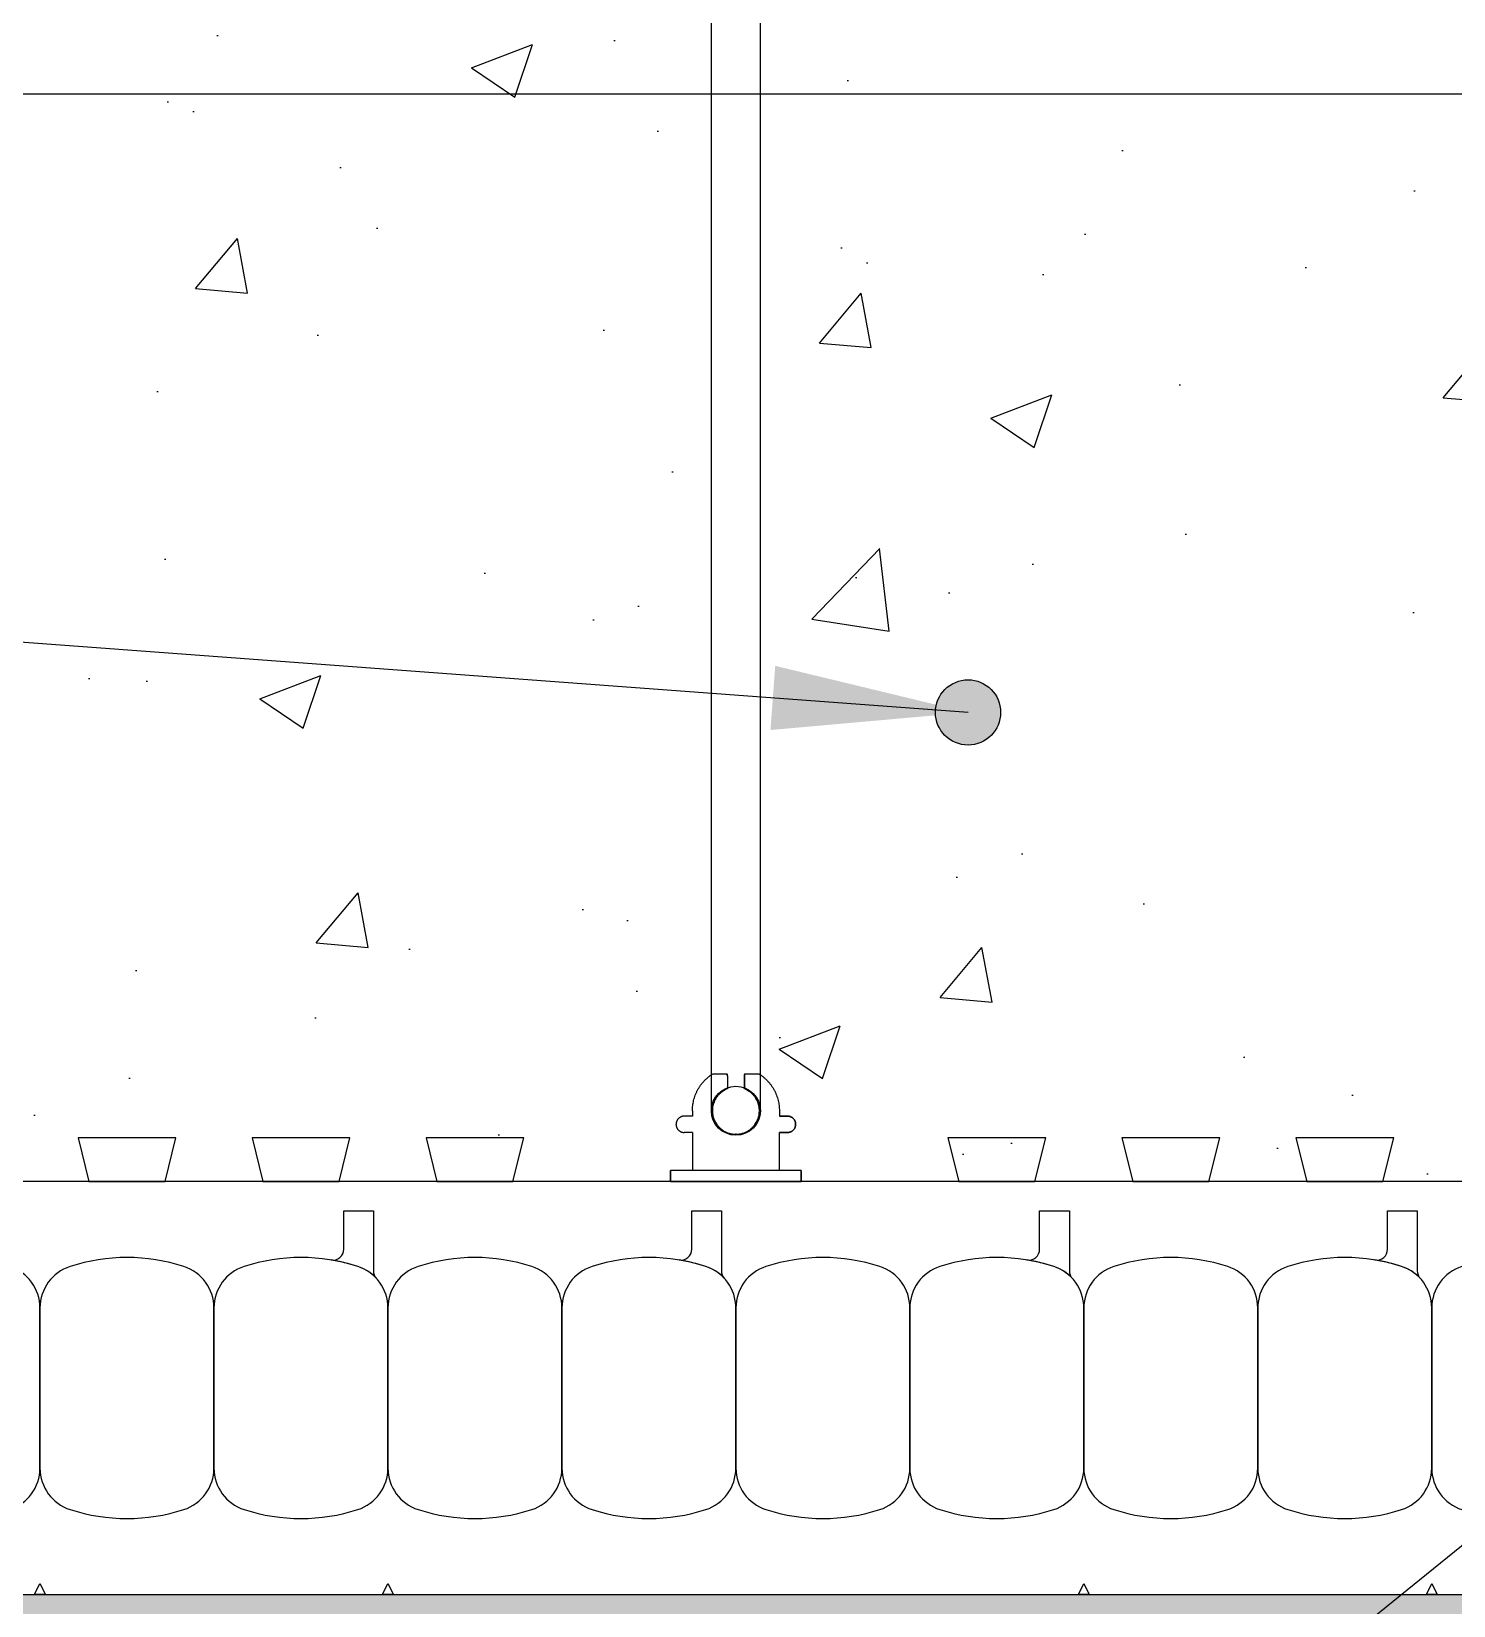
# Model space of a CAD drawing. Header units: inches. Extents: x 2950.6 to 3006.8, y 456.5 to 541.5.
# Drawn here: x 2969.17 to 2977.35, y 513.34 to 522.38 of the extents above; entities that cross this region are included whole.
import ezdxf

# ---------------------------------------------------------------- set-up
doc = ezdxf.new("R2010")
doc.units = ezdxf.units.IN
doc.header["$LTSCALE"] = 0.5
doc.header["$MEASUREMENT"] = 0
doc.layers.get('0').update_dxf_attribs({"linetype": 'CONTINUOUS'})
for name, color, linetype in [('HATCH', 12, 'CONTINUOUS'), ('line25', 2, 'CONTINUOUS'), ('LINE50', 5, 'CONTINUOUS'), ('LINE65', 3, 'CONTINUOUS'), ('LINE9', 9, 'CONTINUOUS'), ('TEXT', 4, 'CONTINUOUS')]:
    doc.layers.add(name, color=color, linetype=linetype)
doc.styles.add('DIM', font='romans.shx', dxfattribs={"width": 0.7})
doc.dimstyles.new('ext_12', dxfattribs={"dimscale": 12, "dimtxt": 0.09375, "dimasz": 0.09375, "dimexe": 0.09375, "dimexo": 0.0625, "dimgap": 0.0625, "dimtad": 1, "dimdec": 1, "dimzin": 3, "dimdsep": 46, "dimlunit": 4, "dimtxsty": 'DIM', "dimcen": 0.09, "dimdle": 0.09375, "dimclrt": 4, "dimadec": 0, "dimazin": 0, "dimtfac": 1, "dimtdec": 1, "dimtmove": 2, "dimatfit": 3, "dimfxl": 0, "dimfrac": 2, "dimtolj": 1, "dimtzin": 0, "dimarcsym": 0})

# ---------------------------------------------------------------- blocks, each defined once
blk = doc.blocks.new('Connector')
blk.add_point((0.2709174698770802, 1.661931555041463e-06))
at = {"layer": 'LINE9'}
for p, q in [((-3.258168725484012e-05, 0.3749992150000656), (3.258168725484012e-05, -0.3749992150000656)), ((0.06241786328238064, -0.3749992148524877), (0.06241786328238064, 0.3749992443783929)), ((0.2812174256824029, 0.2499994843784696), (0.06241786620012491, 0.2499994843784696))]:
    blk.add_line(p, q, dxfattribs=at)
for points, weights in [([(0.007417973282404233, 0.3749992443784497), (0.003675450510719713, 0.3749992443784497), (-3.25743263793754e-05, 0.3749992443784497)], [1, 0.9725870691378072, 0.9503054881147847]), ([(0.3272173336824018, 0.3434992873784556), (0.3081635517900478, 0.3434992873783988), (0.2812174256824314, 0.3165531612708667), (0.2812174256824029, 0.2974993793784568)], [1, 0.85355339, 0.85355339, 1]), ([(0.3280923319323996, 0.3434992873784556), (0.3272173336824302, 0.3434992873784556), (0.3272173336824018, 0.3434992873784556)], [1, 0.70710678, 1]), ([(0.3749672381823963, 0.2974993793784568), (0.3749672381823964, 0.3165531612708667), (0.3480211220747584, 0.3434992873783988), (0.3289673301823974, 0.3434992873784556)], [1, 0.85355339, 0.85355339, 1]), ([(0.4059171863186535, 0.2499994812478752), (0.5456119710193006, 0.2499994818511543), (0.6188283582062053, 0.1310289191654936)], [0.9584044154091053, 0.794674173519109, 0.86465157111261]), ([(0.6188283615153448, 0.05237709487580038), (0.6117085634233241, 0.04899987637845172), (0.6038283904591744, 0.04899987637845173)], [0.8361502417800951, 0.892081430621068, 1]), ([(0.6038283904591744, -0.0489998776216619), (0.6117085625107617, -0.048999877621605), (0.6188283599457839, -0.05237709537464598)], [1, 0.892081441770365, 0.8361502533368361]), ([(0.6188283613946357, -0.131028911892309), (0.5456119750629149, -0.2499994738277503), (0.4059171864701652, -0.2499994726211348)], [0.8646515744283529, 0.7946741696858824, 0.9584044151948177]), ([(0.2812174256824029, -0.2974993806216669), (0.2812174256824314, -0.3165531625140199), (0.3081635517900478, -0.3434992886216657), (0.3272173336824018, -0.3434992886216657)], [1, 0.85355339, 0.85355339, 1]), ([(0.3272173336824018, -0.3434992886216657), (0.2812174256824029, -0.3434992886216657), (0.2812174256824029, -0.2974993806216669)], [1, 0.70710678, 1]), ([(0.3289673301823974, -0.3434992886216657), (0.3480211120747487, -0.3434992886216657), (0.3749672381823964, -0.3165531625140199), (0.3749672381823963, -0.2974993806216669)], [1, 0.85355339, 0.85355339, 1]), ([(0.3749672381823963, -0.2974993806216669), (0.3749672381823963, -0.3434992886216657), (0.3289673301823974, -0.3434992886216657)], [1, 0.70710678, 1]), ([(-3.257432646819325e-05, -0.3749992256215302), (0.003675450510687739, -0.374999225621644), (0.007417973282404233, -0.374999225621644)], [0.9503054881146419, 0.9725870691377194, 1])]:
    blk.add_rational_spline(points, weights, degree=2, dxfattribs=at)
for points, degree in [([(-3.257431322012394e-05, 0.3749992150000656), (0.002445673934634129, 0.3749992149990992), (0.004938010751889266, 0.3749992149986445), (0.007417973282404233, 0.3749992149986445)], 3), ([(0.007417973282404233, 0.3749992149986445), (0.02144967107233597, 0.3749992149986445), (0.05068376975444622, 0.3749992150304199), (0.06241786328238064, 0.3749992151096597), (0.06241786328238064, 0.3749992151476311)], 3), ([(0.2812174256824029, 0.2499994843784696), (0.2812174256824029, 0.2974993793784568)], 1), ([(0.3272173336824018, 0.3434992873784556), (0.3272173336824018, 0.3434992873784556), (0.3276798538016727, 0.3434992873784556), (0.3280923319323996, 0.3434992873784556)], 3), ([(0.3280923319323996, 0.3434992873784556), (0.3285048100631265, 0.3434992873784556), (0.3289673301823974, 0.3434992873784556), (0.3289673301823974, 0.3434992873784556)], 3), ([(0.3749672381823963, 0.2499994843784127), (0.3749672381823963, 0.2974993793784568)], 1), ([(0.4059171862823838, 0.2499994843784127), (0.3749672381824247, 0.2499994843784127)], 1), ([(0.4059171862823838, 0.249999476991042), (0.4059171862823838, 0.249999476991042)], 1), ([(0.4059171862943742, 0.249999481248273), (0.4059171862943742, 0.249999481248273)], 1), ([(0.4059171862823838, 0.2499994699233587), (0.4059171862823838, 0.2499994699233587)], 1), ([(0.4059171862943758, 0.249999472276335), (0.4059171862943758, 0.249999472276335)], 1), ([(0.4059171862823838, 0.2499994631285238), (0.4059171862823838, 0.2499994631285238)], 1), ([(0.4059171862944932, 0.2499994629444077), (0.4059171862944932, 0.2499994629444077)], 1), ([(0.4059171869207354, 0.2499994612480298), (0.4059171869207354, 0.2499994612480298)], 1), ([(0.4059171862823838, 0.2499994489084604), (0.4059171862823838, 0.2499994489084604)], 1), ([(0.4059171862823838, 0.2499994536202114), (0.4059171862823838, 0.2499994536202114)], 1), ([(0.4059171869207372, 0.2499994522762625), (0.4059171869207372, 0.2499994522762625)], 1), ([(0.4059171862823838, 0.2499994443784947), (0.4059171862823838, 0.2499994443784947)], 1), ([(0.4059171869025171, 0.249999441276436), (0.4059171869025171, 0.249999441276436)], 1), ([(0.4059171869023155, 0.249999436259208), (0.4059171869023155, 0.249999436259208)], 1), ([(0.4059171869207354, 0.2499994429444489), (0.4059171869207354, 0.2499994429444489)], 1), ([(0.4059171862823838, 0.2499994289085014), (0.4059171862823838, 0.2499994289085014)], 1), ([(0.4059171862823838, 0.2499994336203092), (0.4059171862823838, 0.2499994336203092)], 1), ([(0.4059171869023155, 0.2499994310406979), (0.4059171869023155, 0.2499994310406979)], 1), ([(0.4059171862823838, 0.2499994243785925), (0.4059171862823838, 0.2499994243785925)], 1), ([(0.4059171862823838, 0.2499994166809704), (0.4059171862823838, 0.2499994166809704)], 1), ([(0.4059171869022897, 0.2499994207671026), (0.4059171869022897, 0.2499994207671026)], 1), ([(0.4059171869024034, 0.2499994167795369), (0.4059171869024034, 0.2499994167795369)], 1), ([(0.4059171862823838, 0.249999412423512), (0.4059171862823838, 0.249999412423512)], 1), ([(0.4059171862823838, 0.2499994073660394), (0.4059171862823838, 0.2499994073660394)], 1), ([(0.4059171869024603, 0.24999941261155), (0.4059171869024603, 0.24999941261155)], 1), ([(0.6188283604591653, 0.1310289223200191), (0.6188283604591653, 0.05237707962402895)], 1), ([(0.6188283582062333, 0.1310289058735696), (0.6188283582062333, 0.1310289058735696)], 1), ([(0.6188283575187397, 0.1310288869905837), (0.6188283575187397, 0.1310288869905837)], 1), ([(0.6188283574903464, 0.1310288675704844), (0.6188283574903464, 0.1310288675704844)], 1), ([(0.6188283575901625, 0.1310288507556895), (0.6188283575901625, 0.1310288507556895)], 1), ([(0.5317103995546741, 0.04899992777115517), (0.5317103995546741, 0.04899992777115517)], 1), ([(0.5317103976323132, 0.04899992715247137), (0.5317103976323132, 0.04899992715247137)], 1), ([(0.5317104041095337, 0.04899992707033263), (0.5317104041095337, 0.04899992707033263)], 1), ([(0.531710395023997, 0.04899992448930039), (0.531710395023997, 0.04899992448930039)], 1), ([(0.5317103998444601, 0.04899985060399716), (0.5317103998444601, 0.04899985060399716)], 1), ([(0.6038283904591744, 0.04899987637845173), (0.5317104146954286, 0.04899987637845173)], 1), ([(0.5317104146954286, 0.0489998663784438), (0.5317104146954286, 0.0489998663784438)], 1), ([(0.5317104052942073, 0.04899987270937955), (0.5317104052942073, 0.04899987270937955)], 1), ([(0.5317104146954286, 0.04899984637848478), (0.5317104146954286, 0.04899984637848478)], 1), ([(0.5317104146954286, 0.04899982637852576), (0.5317104146954286, 0.04899982637852576)], 1), ([(0.5317104146954286, 0.04899980689510288), (0.5317104146954286, 0.04899980689510288)], 1), ([(0.6038283904591744, 0.04899987511755102), (0.6089535437752751, 0.04899987429752786), (0.6141977466683137, 0.05018059706043845), (0.6188283630154707, 0.05237709171308937)], 3), ([(0.6038283904591744, 0.0489998663784438), (0.6038283904591744, 0.0489998663784438)], 1), ([(0.6038283904591744, 0.04899984637848478), (0.6038283904591744, 0.04899984637848478)], 1), ([(0.6038283904591744, 0.04899982637852576), (0.6038283904591744, 0.04899982637852576)], 1), ([(0.6038283904591744, 0.04899980689510288), (0.6038283904591744, 0.04899980689510288)], 1), ([(0.6038283904591744, -0.04899987608649169), (0.579789061094008, -0.0489998776216619), (0.5557497317288416, -0.0489998776216619), (0.5317104023636752, -0.04899988870317272)], 3), ([(0.5317104146954286, -0.04899975813844391), (0.5317104146954286, -0.04899975813844391)], 1), ([(0.5317104146954286, -0.04899977762186679), (0.5317104146954286, -0.04899977762186679)], 1), ([(0.5317104146954286, -0.04899979762182581), (0.5317104146954286, -0.04899979762182581)], 1), ([(0.5317104146954286, -0.04899981762178483), (0.5317104146954286, -0.04899981762178483)], 1), ([(0.5317104146954286, -0.0489998776216619), (0.6038283904591744, -0.0489998776216619)], 1), ([(0.6038283904591744, -0.04899975813844391), (0.6038283904591744, -0.04899975813844391)], 1), ([(0.6038283904591744, -0.04899976710537955), (0.6038283904591744, -0.04899976710537955)], 1), ([(0.6038283904591744, -0.04899977762186679), (0.6038283904591744, -0.04899977762186679)], 1), ([(0.6038283904591744, -0.04899978762181788), (0.6038283904591744, -0.04899978762181788)], 1), ([(0.6038283904591744, -0.04899979762182581), (0.6038283904591744, -0.04899979762182581)], 1), ([(0.6038283904591744, -0.04899980762183374), (0.6038283904591744, -0.04899980762183374)], 1), ([(0.6038283904591744, -0.04899981762178483), (0.6038283904591744, -0.04899981762178483)], 1), ([(0.6038283904591744, -0.04899982762179277), (0.6038283904591744, -0.04899982762179277)], 1), ([(0.6188283630154707, -0.05237709086724705), (0.6141977462140495, -0.05018059748231805), (0.6089535436424036, -0.04899987508798019), (0.6038283904591744, -0.04899987608649169)], 3), ([(0.6188283604591653, -0.05237709086724705), (0.6188283604591653, -0.1310289135632782)], 1), ([(0.6188283579685141, -0.1310288013841552), (0.6188283579685141, -0.1310288013841552)], 1), ([(0.6188283580889653, -0.1310288178411209), (0.6188283580889653, -0.1310288178411209)], 1), ([(0.6188283581260245, -0.1310288372471798), (0.6188283581260245, -0.1310288372471798)], 1), ([(0.6188283582309848, -0.1310288570766085), (0.6188283582309848, -0.1310288570766085)], 1), ([(0.06241786328238064, -0.2499994756216148), (0.2812174256824029, -0.249999475621615)], 1), ([(0.2812174256824029, -0.2974993806216669), (0.2812174256824029, -0.249999475621615)], 1), ([(0.2812174256824029, -0.249999475621615), (0.2812174256824029, -0.2974993806216669)], 1), ([(0.3749672381823963, -0.2499994756216717), (0.3749672381823963, -0.2974993806216669)], 1), ([(0.3749672381823963, -0.2974993806216669), (0.3749672381823963, -0.2499994756216717)], 1), ([(0.4059171862823838, -0.2499994756216717), (0.3749672381750919, -0.2499994756216717)], 1), ([(0.4059171844434954, -0.2499994141876921), (0.4059171844434954, -0.2499994141876921)], 1), ([(0.4059171847819468, -0.2499994235196193), (0.4059171847819468, -0.2499994235196193)], 1), ([(0.4059171850899226, -0.2499993638547204), (0.4059171850899226, -0.2499993638547204)], 1), ([(0.4059171857033483, -0.2499993720105576), (0.4059171857033483, -0.2499993720105576)], 1), ([(0.4059171853899156, -0.2499993680230489), (0.4059171853899156, -0.2499993680230489)], 1), ([(0.4059171850513268, -0.2499993822838682), (0.4059171850513268, -0.2499993822838682)], 1), ([(0.4059171857419749, -0.2499993925196623), (0.4059171857419749, -0.2499993925196623)], 1), ([(0.4059171853898016, -0.2499993875022073), (0.4059171853898016, -0.2499993875022073)], 1), ([(0.4059171854081907, -0.249999403519319), (0.4059171854081907, -0.249999403519319)], 1), ([(0.4059171857601891, -0.2499994124910861), (0.4059171857601891, -0.2499994124910861)], 1), ([(0.405917185133978, -0.249999432491273), (0.405917185133978, -0.249999432491273)], 1), ([(0.3280923319323996, -0.3434992886216657), (0.3276798538016443, -0.3434992886216657), (0.3272173336824018, -0.3434992886216657), (0.3272173336824018, -0.3434992886216657)], 3), ([(0.3289673301823974, -0.3434992886216657), (0.3289673301823974, -0.3434992886216657), (0.3285048100631265, -0.3434992886216657), (0.3280923319323996, -0.3434992886216657)], 3), ([(0.007417973282404233, -0.3749992150014743), (0.004938010753196664, -0.3749992150014743), (0.002445673934946768, -0.3749992150010196), (-3.257431313485881e-05, -0.3749992150000532)], 3), ([(0.06241786328238064, -0.3749992148524877), (0.06241786328238064, -0.3749992148905159), (0.05068376975444622, -0.3749992149696988), (0.02144967107233597, -0.3749992150014743), (0.007417973282404233, -0.3749992150014743)], 3)]:
    blk.add_open_spline(points, degree=degree, dxfattribs=at)
for points, weights, knots in [([(0.06241786730985413, 0.3749992443783931), (0.06241786854196008, 0.3749992443784498), (0.04630877539782219, 0.3749992443784497), (0.03019967615492369, 0.3749992443785634), (0.007417973835350365, 0.3749992443785634)], [0.8687188585685339, 0.861102746415096, 1, 0.8611027342883395, 0.8687188598984209], [0, 0, 0, 0.4999999781731538, 0.4999999781731538, 1, 1, 1]), ([(0.5317104048302843, 0.04899987390064713), (0.4716783751912068, 0.2031150203294549), (0.332712202692651, 0.1134281874892683), (0.1569597641982092, 4.346083437578585e-09), (0.3327122026926226, -0.1134281887647656), (0.4716783699598199, -0.2031150182285097), (0.5317104030229416, -0.04899987134177148)], [0.899508922285991, 0.5997182152975012, 1, 0.54226024, 1, 0.5997182243345061, 0.8995089087494773], [0, 0, 0, 0.3181123135056626, 0.3181123135056626, 0.6818876936762344, 0.6818876936762344, 1, 1, 1]), ([(0.007417973035650509, -0.374999225621758), (0.03019967149134928, -0.374999225621644), (0.04630876560347374, -0.374999225621644), (0.06241785921338838, -0.3749992256216439), (0.0624178606516388, -0.3749992256217576)], [0.8687188593189243, 0.8611027395725566, 1, 0.8611027429575047, 0.8687188589477123], [0, 0, 0, 0.5000000060925393, 0.5000000060925393, 1, 1, 1])]:
    blk.add_rational_spline(points, weights, degree=2, knots=knots, dxfattribs=at)

msp = doc.modelspace()

# ---------------------------------------------------------------- hatches: boundary and pattern name
at = {"layer": 'HATCH'}
h = msp.add_hatch(dxfattribs=at)
h.set_pattern_fill('AR-CONC', color=256, scale=0.5)
h.set_pattern_definition([(49.99999999999999, (0, 0), (3.586300913003767, -0.3137606749129755), [0.375, -4.125]), (355, (0, 0), (-0.693756668065, 3.760960668500059), [0.3, -3.3]), (100.45144446, (0.298858405, -0.02614672), (2.89254423363556, 3.447199954843147), [0.3187009599999999, -3.505710559999999]), (46.18420000000001, (0, 1), (5.336206653357862, -0.8275964039653827), [0.5625, -6.1875]), (96.63563549, (0.444683725, 0.931033465), (4.673309728371142, 4.870593003872752), [0.47805171, -5.258568799999999]), (351.1841639899999, (0, 1), (4.673309725273866, 4.870593001349951), [0.45, -4.950000005]), (21, (0.5, 0.75), (2.984535260592308, -2.013094453326694), [0.375, -4.125]), (326.0000000000001, (0.5, 0.75), (1.216576659607909, 3.625750225234265), [0.3, -3.3]), (71.45144474, (0.74871127, 0.58224213), (4.201111883649856, 1.612655764031769), [0.31870095, -3.50571056]), (37.50000000000001, (0, 0), (0.06079927658645334, 1.664469269156557), [0, -3.26, 0, -3.35, 0, -3.3125]), (7.499999999999999, (0, 0), (1.315347687210743, 1.972058559411801), [0, -1.91, 0, -3.185, 0, -1.2625]), (327.5, (-1.115, 0), (2.669112180862045, -0.1127743586718988), [0, -1.25, 0, -3.9, 0, -5.175]), (317.5, (-1.615, 0), (2.915930846711931, 0.5005249116615886), [0, -1.625, 0, -2.59, 0, -3.675])])
h.paths.add_polyline_path([(2965.597032700647, 528.2683643803167), (2972.847034230647, 528.2683643803167), (2973.091004552706, 527.6569539931418), (2973.081363764787, 516.3884380712582), (2972.847034230647, 515.7758200329658), (2965.597032700647, 515.7758200329658), (2965.362613764787, 516.3884989056832), (2965.362613764787, 527.6631360552099)])
h.paths.add_polyline_path([(2973.597032700647, 528.2683643803167), (2980.847034230647, 528.2683643803167), (2981.091004552706, 527.6569539931418), (2981.081363764787, 516.3884380712582), (2980.847034230647, 515.7758200329658), (2973.597032700647, 515.7758200329658), (2973.362613764787, 516.3884989056832), (2973.362613764787, 527.6631360552099)])
h.paths.add_polyline_path([(2981.597032700647, 528.2683643803167), (2983.722033475028, 528.2683643803165), (2983.722033475028, 515.7758200329656), (2981.597032700647, 515.7758200329658), (2981.362613764787, 516.3884989056832), (2981.362613764787, 527.6631360552099)])
h.paths.add_polyline_path([(2961.612664307519, 528.275782353601), (2964.847034260026, 528.275782353601), (2965.130330474054, 527.6569539931418), (2965.091004552706, 516.3946809677514), (2964.847034260026, 515.775820025605), (2961.612664307519, 515.775820025605), (2961.612664307519, 521.1507823536011), (2962.612664307519, 522.1507823536011), (2960.612664307519, 522.1507823536011), (2961.612664307519, 523.1507823536011)])
h = msp.add_hatch(dxfattribs=at)
h.set_pattern_fill('AR-SAND', color=256, scale=0.05)
h.set_pattern_definition([(37.50000000000001, (298.7739481103213, 14.09028808615363), (-0.003149667905480408, 0.09634118845065794), [0, -0.07600000000000001, 0, -0.085, 0, -0.08125]), (7.499999999999999, (298.7739481103213, 14.09028808615363), (0.08848883526338636, 0.141107303261487), [0, -0.041, 0, -0.0685, 0, -0.02625]), (327.5, (298.7124481103215, 14.09028808615363), (0.1557070930875748, 0.0002829526768482471), [0, -0.025, 0, -0.09000000000000001, 0, -0.1175]), (317.5, (298.7124481103215, 14.09028808615363), (0.1503063302286147, 0.04388377824671247), [0, -0.0125, 0, -0.059, 0, -0.0675])])
h.paths.add_polyline_path([(2984.841721034606, 513.4007823536009), (2980.745991910015, 513.4007823536009), (2980.745991910015, 513.2757823536009), (2984.841721034606, 513.2757823536009)])
h.paths.add_polyline_path([(2985.091721034604, 511.4257770647635), (2984.841721034606, 511.4257770647635), (2984.841721034606, 516.2757827202951), (2985.091721034606, 516.2757827202951)])
h.paths.add_polyline_path([(2980.745991910015, 511.6757770647633), (2985.091721034604, 511.6757770647633), (2985.091721034604, 511.4257770647597), (2980.745991910015, 511.4257770647597)])
h.paths.add_polyline_path([(2980.495991910015, 513.150782353601), (2980.745991910015, 513.150782353601), (2980.745991910015, 511.4257770647631), (2980.495991910015, 511.4257770647631)])
h.paths.add_polyline_path([(2961.612664307519, 513.4007823536009), (2980.745991910015, 513.4007823536009), (2980.745991910015, 513.150782353601), (2961.612664307519, 513.150782353601)])
h.paths.add_polyline_path([(2984.841721034605, 511.6757770647633), (2985.091721034604, 511.6757770647633), (2985.091721034604, 511.4257770647635), (2984.841721034605, 511.4257770647635)], flags=16)
at = {"layer": 'LINE65'}
msp.add_hatch(color=256, dxfattribs=at).paths.add_polyline_path([(2974.74396470341, 518.470985779911, 1), (2974.36896470341, 518.470985779911, 1)])

# ---------------------------------------------------------------- linework, layer by layer
at = {"layer": 'line25'}
msp.add_line((2984.841721034606, 515.7757823536009), (2961.612664307519, 515.7757823536009), dxfattribs=at)
for points in [[(2969.940867474673, 515.7757823536009), (2970.003199475384, 516.0257823536009), (2969.440867474673, 516.0257823536009), (2969.503199475384, 515.7757823536009)], [(2970.940867474673, 515.7757823536009), (2971.003199475384, 516.0257823536009), (2970.440867474673, 516.0257823536009), (2970.503199475384, 515.7757823536009)], [(2971.940867474673, 515.7757823536009), (2972.003199475384, 516.0257823536009), (2971.440867474673, 516.0257823536009), (2971.503199475384, 515.7757823536009)], [(2974.940867474673, 515.7757823536009), (2975.003199475384, 516.0257823536009), (2974.440867474673, 516.0257823536009), (2974.503199475384, 515.7757823536009)], [(2975.940867474673, 515.7757823536009), (2976.003199475384, 516.0257823536009), (2975.440867474673, 516.0257823536009), (2975.503199475384, 515.7757823536009)], [(2976.940867474673, 515.7757823536009), (2977.003199475384, 516.0257823536009), (2976.440867474673, 516.0257823536009), (2976.503199475384, 515.7757823536009)]]:
    msp.add_lwpolyline(points, close=True, dxfattribs=at)
at = {"layer": 'LINE50'}
msp.add_line((2961.612664307519, 513.4007823536009), (2984.841721034606, 513.4007823536009), dxfattribs=at)
at = {"layer": 'LINE65', "flags": 128}
msp.add_lwpolyline([(2962.487699216038, 522.0258172621205), (2982.106630001801, 522.0258124172395)], dxfattribs=at)
at = {"layer": 'LINE65'}
msp.add_circle((2974.55646470341, 518.470985779911), 0.1875, dxfattribs=at)
at = {"layer": 'LINE9'}
for p, q in [((2973.081363764787, 516.1818174722738), (2973.081363764787, 527.8698174886193)), ((2973.362613764787, 516.1818174722738), (2973.362613764787, 527.8698174886193))]:
    msp.add_line(p, q, dxfattribs=at)
for points in [[(2971.048956551951, 515.2867361368053, 0.03726669551365532), (2970.89526115672, 515.3240659127088, 0.4630356070046749), (2970.967951020349, 515.3857296514798), (2970.967951020349, 515.6073280029489), (2971.138782727421, 515.6073280029489), (2971.138782727421, 515.2612346898997, 0.1890023580125322), (2971.155432876942, 515.2187606836005, 0.1284073578147628)], [(2973.048956551951, 515.2867361368053, 0.03726669551365532), (2972.89526115672, 515.3240659127088, 0.4630356070046749), (2972.967951020349, 515.3857296514798), (2972.967951020349, 515.6073280029489), (2973.138782727421, 515.6073280029489), (2973.138782727421, 515.2612346898997, 0.1890023580125322), (2973.155432876942, 515.2187606836005, 0.1284073578147628)], [(2975.048956551951, 515.2867361368053, 0.03726669551365532), (2974.89526115672, 515.3240659127088, 0.4630356070046749), (2974.967951020349, 515.3857296514798), (2974.967951020349, 515.6073280029489), (2975.138782727421, 515.6073280029489), (2975.138782727421, 515.2612346898997, 0.1890023580125322), (2975.155432876942, 515.2187606836005, 0.1284073578147628)], [(2977.048956551951, 515.2867361368053, 0.03726669551365532), (2976.89526115672, 515.3240659127088, 0.4630356070046749), (2976.967951020349, 515.3857296514798), (2976.967951020349, 515.6073280029489), (2977.138782727421, 515.6073280029489), (2977.138782727421, 515.2612346898997, 0.1890023580125322), (2977.155432876942, 515.2187606836005, 0.1284073578147628)], [(2969.048956551951, 515.2867361368053, 0.1576707807867563), (2968.395110398105, 515.2867361368054, 0.325304629325042), (2968.222033475028, 515.0488646584043), (2968.222033475028, 514.1277000487977, 0.3253046293250404), (2968.395110398105, 513.8898285703966, 0.1576707807867641), (2969.048956551951, 513.8898285703966, 0.3253046293250395), (2969.222033475028, 514.1277000487977), (2969.222033475028, 515.0488646584043, 0.3253046293250305)], [(2970.048956551951, 515.2867361368053, 0.1576707807867563), (2969.395110398105, 515.2867361368054, 0.325304629325042), (2969.222033475028, 515.0488646584043), (2969.222033475028, 514.1277000487977, 0.3253046293250404), (2969.395110398105, 513.8898285703966, 0.1576707807867641), (2970.048956551951, 513.8898285703966, 0.3253046293250395), (2970.222033475028, 514.1277000487977), (2970.222033475028, 515.0488646584043, 0.3253046293250305)], [(2971.048956551951, 515.2867361368053, 0.1576707807867563), (2970.395110398105, 515.2867361368054, 0.325304629325042), (2970.222033475028, 515.0488646584043), (2970.222033475028, 514.1277000487977, 0.3253046293250404), (2970.395110398105, 513.8898285703966, 0.1576707807867641), (2971.048956551951, 513.8898285703966, 0.3253046293250395), (2971.222033475028, 514.1277000487977), (2971.222033475028, 515.0488646584043, 0.3253046293250305)], [(2972.048956551951, 515.2867361368053, 0.1576707807867563), (2971.395110398105, 515.2867361368054, 0.325304629325042), (2971.222033475028, 515.0488646584043), (2971.222033475028, 514.1277000487977, 0.3253046293250404), (2971.395110398105, 513.8898285703966, 0.1576707807867641), (2972.048956551951, 513.8898285703966, 0.3253046293250395), (2972.222033475028, 514.1277000487977), (2972.222033475028, 515.0488646584043, 0.3253046293250305)], [(2973.048956551951, 515.2867361368053, 0.1576707807867563), (2972.395110398105, 515.2867361368054, 0.325304629325042), (2972.222033475028, 515.0488646584043), (2972.222033475028, 514.1277000487977, 0.3253046293250404), (2972.395110398105, 513.8898285703966, 0.1576707807867641), (2973.048956551951, 513.8898285703966, 0.3253046293250395), (2973.222033475028, 514.1277000487977), (2973.222033475028, 515.0488646584043, 0.3253046293250305)], [(2974.048956551951, 515.2867361368053, 0.1576707807867563), (2973.395110398105, 515.2867361368054, 0.325304629325042), (2973.222033475028, 515.0488646584043), (2973.222033475028, 514.1277000487977, 0.3253046293250404), (2973.395110398105, 513.8898285703966, 0.1576707807867641), (2974.048956551951, 513.8898285703966, 0.3253046293250395), (2974.222033475028, 514.1277000487977), (2974.222033475028, 515.0488646584043, 0.3253046293250305)], [(2975.048956551951, 515.2867361368053, 0.1576707807867563), (2974.395110398105, 515.2867361368054, 0.325304629325042), (2974.222033475028, 515.0488646584043), (2974.222033475028, 514.1277000487977, 0.3253046293250404), (2974.395110398105, 513.8898285703966, 0.1576707807867641), (2975.048956551951, 513.8898285703966, 0.3253046293250395), (2975.222033475028, 514.1277000487977), (2975.222033475028, 515.0488646584043, 0.3253046293250305)], [(2976.048956551951, 515.2867361368053, 0.1576707807867563), (2975.395110398105, 515.2867361368054, 0.325304629325042), (2975.222033475028, 515.0488646584043), (2975.222033475028, 514.1277000487977, 0.3253046293250404), (2975.395110398105, 513.8898285703966, 0.1576707807867641), (2976.048956551951, 513.8898285703966, 0.3253046293250395), (2976.222033475028, 514.1277000487977), (2976.222033475028, 515.0488646584043, 0.3253046293250305)], [(2977.048956551951, 515.2867361368053, 0.1576707807867563), (2976.395110398105, 515.2867361368054, 0.325304629325042), (2976.222033475028, 515.0488646584043), (2976.222033475028, 514.1277000487977, 0.3253046293250404), (2976.395110398105, 513.8898285703966, 0.1576707807867641), (2977.048956551951, 513.8898285703966, 0.3253046293250395), (2977.222033475028, 514.1277000487977), (2977.222033475028, 515.0488646584043, 0.3253046293250305)], [(2978.048956551951, 515.2867361368053, 0.1576707807867563), (2977.395110398105, 515.2867361368054, 0.325304629325042), (2977.222033475028, 515.0488646584043), (2977.222033475028, 514.1277000487977, 0.3253046293250404), (2977.395110398105, 513.8898285703966, 0.1576707807867641), (2978.048956551951, 513.8898285703966, 0.3253046293250395), (2978.222033475028, 514.1277000487977), (2978.222033475028, 515.0488646584043, 0.3253046293250305)]]:
    msp.add_lwpolyline(points, format="xyb", close=True, dxfattribs=at)
for points in [[(2969.190783475028, 513.400782353601), (2969.222033475028, 513.4652671450531), (2969.253283475028, 513.400782353601)], [(2971.190783475028, 513.400782353601), (2971.222033475028, 513.4652671450531), (2971.253283475028, 513.400782353601)], [(2975.190783475028, 513.4007823536009), (2975.222033475028, 513.4652671450531), (2975.253283475028, 513.4007823536009)], [(2977.190783475028, 513.4007823536009), (2977.222033475028, 513.4652671450531), (2977.253283475028, 513.4007823536009)]]:
    msp.add_lwpolyline(points, close=True, dxfattribs=at)
msp.add_circle((2973.221988764787, 516.1818174722738), 0.140625, dxfattribs=at)

# ---------------------------------------------------------------- block references
at = {"rotation": 90}
msp.add_blockref('Connector', (2973.222033475026, 515.7758526072922), dxfattribs=at)

# ---------------------------------------------------------------- leaders
at = {"layer": 'TEXT'}
for points in [[(2974.55646470341, 518.470985779911), (2958.638697812339, 519.6520611491395), (2957.055342593758, 519.6520611491395)], [(2983.519299423869, 518.6490165170236), (2966.647563092053, 504.966524130053), (2965.064207873472, 504.966524130053)]]:
    msp.add_leader(points, dimstyle='ext_12', override={"dimgap": 0.0625, "dimtad": 0}, dxfattribs=at)

doc.saveas('drawing.dxf')
